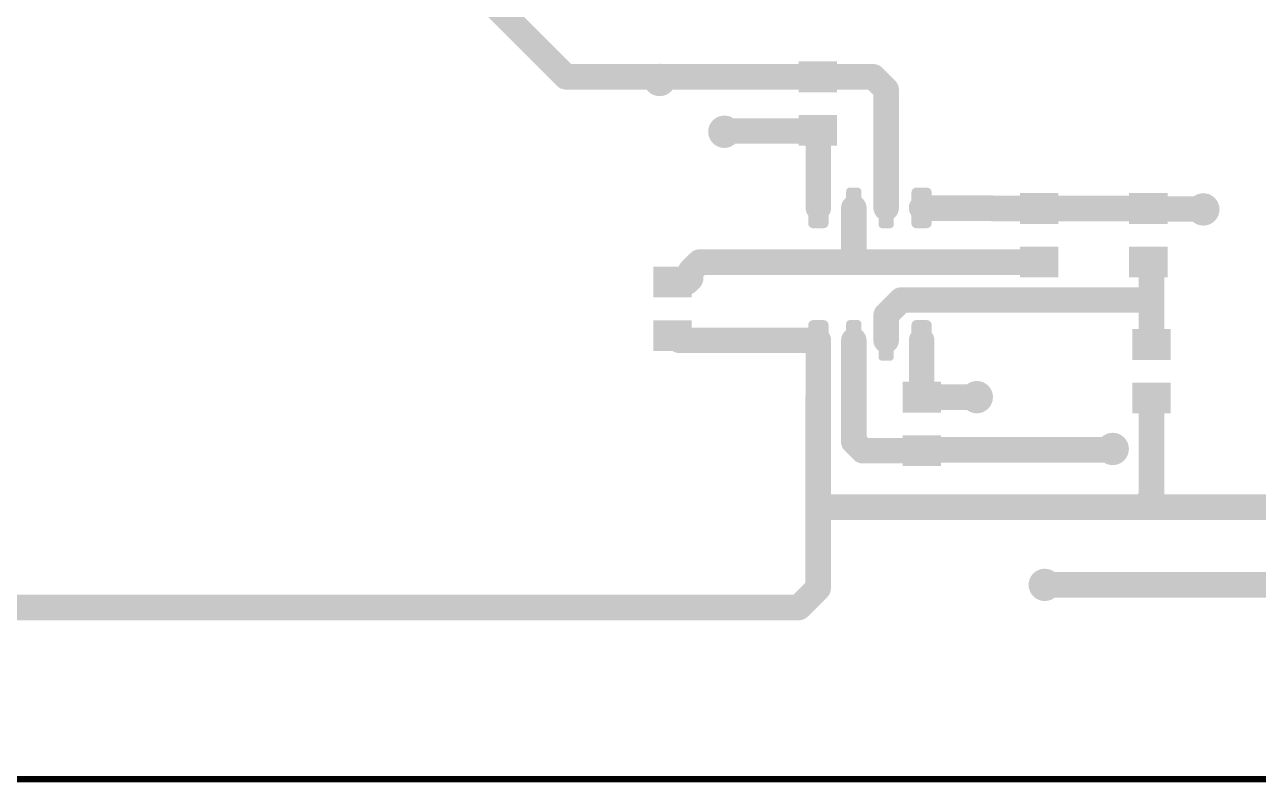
# Model space of a CAD drawing. Header units: millimetres. Extents: x 28 to 180, y 43 to 143.
# Drawn here: x 78.34 to 126.74, y 42.67 to 72.4 of the extents above; entities that cross this region are included whole.
import ezdxf

# ---------------------------------------------------------------- set-up
doc = ezdxf.new("R2010")
doc.units = ezdxf.units.MM
doc.layers.add('BottomLayer', color=5, linetype='Continuous')

# ---------------------------------------------------------------- blocks, each defined once
blk = doc.blocks.new('V______CRCW0805__3_IPC_A_B_25')
at = {"layer": 'BottomLayer'}
for points in [[(-1.65410896, 0.7541094899999999), (-0.44760388, 0.7541094899999999), (-0.44760388, -0.7541094899999999), (-1.65410896, -0.7541094899999999)], [(0.44760388, 0.7541094899999999), (1.65410896, 0.7541094899999999), (1.65410896, -0.7541094899999999), (0.44760388, -0.7541094899999999)]]:
    blk.add_hatch(color=5, dxfattribs=at).paths.add_polyline_path(points)
blk = doc.blocks.new('V______CRCW0805__3_IPC_A_B_26')
at = {"layer": 'BottomLayer'}
for points in [[(-1.65410896, 0.7541094899999999), (-0.44760388, 0.7541094899999999), (-0.44760388, -0.7541094899999999), (-1.65410896, -0.7541094899999999)], [(0.44760388, 0.7541094899999999), (1.65410896, 0.7541094899999999), (1.65410896, -0.7541094899999999), (0.44760388, -0.7541094899999999)]]:
    blk.add_hatch(color=5, dxfattribs=at).paths.add_polyline_path(points)
blk = doc.blocks.new('V______CRCW0805__3_IPC_A_B_27')
at = {"layer": 'BottomLayer'}
for points in [[(-1.65410896, 0.7541094899999999), (-0.44760388, 0.7541094899999999), (-0.44760388, -0.7541094899999999), (-1.65410896, -0.7541094899999999)], [(0.44760388, 0.7541094899999999), (1.65410896, 0.7541094899999999), (1.65410896, -0.7541094899999999), (0.44760388, -0.7541094899999999)]]:
    blk.add_hatch(color=5, dxfattribs=at).paths.add_polyline_path(points)
blk = doc.blocks.new('V______CRCW0805__3_IPC_A_B_28')
at = {"layer": 'BottomLayer'}
for points in [[(-1.65410896, 0.7541094899999999), (-0.44760388, 0.7541094899999999), (-0.44760388, -0.7541094899999999), (-1.65410896, -0.7541094899999999)], [(0.44760388, 0.7541094899999999), (1.65410896, 0.7541094899999999), (1.65410896, -0.7541094899999999), (0.44760388, -0.7541094899999999)]]:
    blk.add_hatch(color=5, dxfattribs=at).paths.add_polyline_path(points)
blk = doc.blocks.new('V______CRCW0805__3_IPC_A_B_29')
at = {"layer": 'BottomLayer'}
for points in [[(-1.65410896, 0.7541094899999999), (-0.44760388, 0.7541094899999999), (-0.44760388, -0.7541094899999999), (-1.65410896, -0.7541094899999999)], [(0.44760388, 0.7541094899999999), (1.65410896, 0.7541094899999999), (1.65410896, -0.7541094899999999), (0.44760388, -0.7541094899999999)]]:
    blk.add_hatch(color=5, dxfattribs=at).paths.add_polyline_path(points)
blk = doc.blocks.new('V______CRCW0805__3_IPC_A_B_30')
at = {"layer": 'BottomLayer'}
for points in [[(-1.65410896, 0.7541094899999999), (-0.44760388, 0.7541094899999999), (-0.44760388, -0.7541094899999999), (-1.65410896, -0.7541094899999999)], [(0.44760388, 0.7541094899999999), (1.65410896, 0.7541094899999999), (1.65410896, -0.7541094899999999), (0.44760388, -0.7541094899999999)]]:
    blk.add_hatch(color=5, dxfattribs=at).paths.add_polyline_path(points)
blk = doc.blocks.new('8_SOIC_B_74')
at = {"layer": 'BottomLayer'}
h = blk.add_hatch(color=5, dxfattribs=at)
edge = h.paths.add_edge_path()
edge.add_arc((-1.99999981, 2.22500063), 0.1999996, 0, 90)
edge.add_line((-1.99999981, 2.42500023), (-3.19999995, 2.42500023))
edge.add_arc((-3.19999995, 2.22500063), 0.1999996, 90, 180)
edge.add_line((-3.39999955, 2.22500063), (-3.39999955, 1.82499889))
edge.add_arc((-3.19999995, 1.82499889), 0.1999996, 180, 270)
edge.add_line((-3.19999995, 1.62499929), (-1.99999981, 1.62499929))
edge.add_arc((-1.99999981, 1.82499889), 0.1999996, 270, 360)
edge.add_line((-1.80000021, 1.82499889), (-1.80000021, 2.22500063))
h = blk.add_hatch(color=5, dxfattribs=at)
edge = h.paths.add_edge_path()
edge.add_arc((3.19999995, 2.22500063), 0.1999996, 0, 90)
edge.add_line((3.19999995, 2.42500023), (1.99999981, 2.42500023))
edge.add_arc((1.99999981, 2.22500063), 0.1999996, 90, 180)
edge.add_line((1.80000021, 2.22500063), (1.80000021, 1.82499889))
edge.add_arc((1.99999981, 1.82499889), 0.1999996, 180, 270)
edge.add_line((1.99999981, 1.62499929), (3.19999995, 1.62499929))
edge.add_arc((3.19999995, 1.82499889), 0.1999996, 270, 360)
edge.add_line((3.39999955, 1.82499889), (3.39999955, 2.22500063))
h = blk.add_hatch(color=5, dxfattribs=at)
edge = h.paths.add_edge_path()
edge.add_arc((-1.94999991, 0.7849997), 0.1499997, 0, 90)
edge.add_line((-1.94999991, 0.9349994), (-3.24999985, 0.9349994))
edge.add_arc((-3.24999985, 0.7849997), 0.1499997, 90, 180)
edge.add_line((-3.39999955, 0.7849997), (-3.39999955, 0.4850003))
edge.add_arc((-3.24999985, 0.4850003), 0.1499997, 180, 270)
edge.add_line((-3.24999985, 0.3350006), (-1.94999991, 0.3350006))
edge.add_arc((-1.94999991, 0.4850003), 0.1499997, 270, 360)
edge.add_line((-1.80000021, 0.4850003), (-1.80000021, 0.7849997))
h = blk.add_hatch(color=5, dxfattribs=at)
edge = h.paths.add_edge_path()
edge.add_arc((3.24999985, 0.7849997), 0.1499997, 0, 90)
edge.add_line((3.24999985, 0.9349994), (1.94999991, 0.9349994))
edge.add_arc((1.94999991, 0.7849997), 0.1499997, 90, 180)
edge.add_line((1.80000021, 0.7849997), (1.80000021, 0.4850003))
edge.add_arc((1.94999991, 0.4850003), 0.1499997, 180, 270)
edge.add_line((1.94999991, 0.3350006), (3.24999985, 0.3350006))
edge.add_arc((3.24999985, 0.4850003), 0.1499997, 270, 360)
edge.add_line((3.39999955, 0.4850003), (3.39999955, 0.7849997))
h = blk.add_hatch(color=5, dxfattribs=at)
edge = h.paths.add_edge_path()
edge.add_arc((-1.94999991, -0.4850003), 0.1499997, 0, 90)
edge.add_line((-1.94999991, -0.3350006), (-3.24999985, -0.3350006))
edge.add_arc((-3.24999985, -0.4850003), 0.1499997, 90, 180)
edge.add_line((-3.39999955, -0.4850003), (-3.39999955, -0.7849997))
edge.add_arc((-3.24999985, -0.7849997), 0.1499997, 180, 270)
edge.add_line((-3.24999985, -0.9349994), (-1.94999991, -0.9349994))
edge.add_arc((-1.94999991, -0.7849997), 0.1499997, 270, 360)
edge.add_line((-1.80000021, -0.7849997), (-1.80000021, -0.4850003))
h = blk.add_hatch(color=5, dxfattribs=at)
edge = h.paths.add_edge_path()
edge.add_arc((3.24999985, -0.4850003), 0.1499997, 0, 90)
edge.add_line((3.24999985, -0.3350006), (1.94999991, -0.3350006))
edge.add_arc((1.94999991, -0.4850003), 0.1499997, 90, 180)
edge.add_line((1.80000021, -0.4850003), (1.80000021, -0.7849997))
edge.add_arc((1.94999991, -0.7849997), 0.1499997, 180, 270)
edge.add_line((1.94999991, -0.9349994), (3.24999985, -0.9349994))
edge.add_arc((3.24999985, -0.7849997), 0.1499997, 270, 360)
edge.add_line((3.39999955, -0.7849997), (3.39999955, -0.4850003))
h = blk.add_hatch(color=5, dxfattribs=at)
edge = h.paths.add_edge_path()
edge.add_arc((-1.99999981, -1.82499889), 0.1999996, 0, 90)
edge.add_line((-1.99999981, -1.62499929), (-3.19999995, -1.62499929))
edge.add_arc((-3.19999995, -1.82499889), 0.1999996, 90, 180)
edge.add_line((-3.39999955, -1.82499889), (-3.39999955, -2.22500063))
edge.add_arc((-3.19999995, -2.22500063), 0.1999996, 180, 270)
edge.add_line((-3.19999995, -2.42500023), (-1.99999981, -2.42500023))
edge.add_arc((-1.99999981, -2.22500063), 0.1999996, 270, 360)
edge.add_line((-1.80000021, -2.22500063), (-1.80000021, -1.82499889))
h = blk.add_hatch(color=5, dxfattribs=at)
edge = h.paths.add_edge_path()
edge.add_arc((3.19999995, -1.82499889), 0.1999996, 0, 90)
edge.add_line((3.19999995, -1.62499929), (1.99999981, -1.62499929))
edge.add_arc((1.99999981, -1.82499889), 0.1999996, 90, 180)
edge.add_line((1.80000021, -1.82499889), (1.80000021, -2.22500063))
edge.add_arc((1.99999981, -2.22500063), 0.1999996, 180, 270)
edge.add_line((1.99999981, -2.42500023), (3.19999995, -2.42500023))
edge.add_arc((3.19999995, -2.22500063), 0.1999996, 270, 360)
edge.add_line((3.39999955, -2.22500063), (3.39999955, -1.82499889))

msp = doc.modelspace()

# ---------------------------------------------------------------- hatches: boundary and pattern name
h = msp.add_hatch(color=7)
edge = h.paths.add_edge_path()
edge.add_arc((103.251, 70.231), 0.635, 0, 360)
h = msp.add_hatch(color=7)
edge = h.paths.add_edge_path()
edge.add_arc((103.251, 70.231), 0.3556, 0, 360)
h = msp.add_hatch(color=7)
edge = h.paths.add_edge_path()
edge.add_arc((105.791, 68.199), 0.635, 0, 360)
h = msp.add_hatch(color=7)
edge = h.paths.add_edge_path()
edge.add_arc((105.791, 68.199), 0.3556, 0, 360)
h = msp.add_hatch(color=7)
edge = h.paths.add_edge_path()
edge.add_arc((124.587, 65.151), 0.635, 0, 360)
h = msp.add_hatch(color=7)
edge = h.paths.add_edge_path()
edge.add_arc((124.587, 65.151), 0.3556, 0, 360)
h = msp.add_hatch(color=7)
edge = h.paths.add_edge_path()
edge.add_arc((115.697, 57.785), 0.635, 0, 360)
h = msp.add_hatch(color=7)
edge = h.paths.add_edge_path()
edge.add_arc((115.697, 57.785), 0.3556, 0, 360)
h = msp.add_hatch(color=7)
edge = h.paths.add_edge_path()
edge.add_arc((121.031, 55.75299999999999), 0.635, 0, 360)
h = msp.add_hatch(color=7)
edge = h.paths.add_edge_path()
edge.add_arc((121.031, 55.75299999999999), 0.3556, 0, 360)
h = msp.add_hatch(color=7)
edge = h.paths.add_edge_path()
edge.add_arc((118.364, 50.419), 0.635, 0, 360)
h = msp.add_hatch(color=7)
edge = h.paths.add_edge_path()
edge.add_arc((118.364, 50.419), 0.3556, 0, 360)

# ---------------------------------------------------------------- linework, layer by layer
at = {"color": 7}
for points, const_width in [([(93.09100000000001, 76.835), (99.57110896, 70.35489104)], 1.00000054), ([(99.57110896, 70.35489104), (103.251, 70.35489104)], 1.00000054), ([(103.251, 70.35489104), (109.4603348, 70.35489104)], 1.00000054), ([(109.4603348, 70.35489104), (111.6361115, 70.35489104)], 1.00000054), ([(111.6361115, 70.35489104), (112.141, 69.85000253999999)], 1.00000054), ([(112.141, 65.21099987999999), (112.141, 69.85000253999999)], 1.00000054), ([(109.4332457, 68.2260891), (109.4603348, 68.25317820000001)], 1.00000054), ([(105.791, 68.199), (105.8180891, 68.2260891)], 1.00000054), ([(105.8180891, 68.2260891), (109.4332457, 68.2260891)], 1.00000054), ([(109.48100024, 65.21099987999999), (109.48100024, 68.16414358)], 1.00000054), ([(110.871, 63.08414358), (110.871, 65.21099987999999)], 1.00000054), ([(113.53099976, 65.21099987999999), (113.54357276, 65.19842688)], 1.00000054), ([(113.54357276, 65.19842688), (116.31942954, 65.19842688)], 1.00000054), ([(116.31942954, 65.19842688), (116.332, 65.18585642)], 1.00000054), ([(116.332, 65.18585642), (122.428, 65.18585642)], 1.00000054), ([(122.428, 65.18585642), (122.44542694, 65.16842948)], 1.00000054), ([(122.44542694, 65.16842948), (124.56957052, 65.16842948)], 1.00000054), ([(124.56957052, 65.16842948), (124.587, 65.15100000000001)], 1.00000054), ([(104.46711136, 62.73267107999999), (104.81858386, 63.08414358)], 1.00000054), ([(104.81858386, 63.08414358), (110.871, 63.08414358)], 1.00000054), ([(110.871, 63.08414358), (118.14270504, 63.08414358)], 1.00000054), ([(122.555, 61.59499999999999), (122.555, 63.08414358)], 1.00000054), ([(104.3206956, 62.2946938), (104.46711136, 62.44110955999999)], 1.00000054), ([(104.46711136, 62.44110955999999), (104.46711136, 62.73267107999999)], 1.00000054), ([(103.6966938, 62.2946938), (104.3206956, 62.2946938)], 1.00000054), ([(112.141, 61.00921249999999), (112.7267875, 61.59499999999999)], 1.00000054), ([(112.7267875, 61.59499999999999), (122.555, 61.59499999999999)], 1.00000054), ([(122.555, 59.85185641999999), (122.555, 61.59499999999999)], 1.00000054), ([(112.141, 60.01100011999999), (112.141, 61.00921249999999)], 1.00000054), ([(104.03814346, 60.01100011999999), (109.48100024, 60.01100011999999)], 1.00000054), ([(109.48100024, 57.81850006), (109.48100024, 60.01100011999999)], 1.00000054), ([(110.871, 56.03475965999999), (110.871, 60.01100011999999)], 1.00000054), ([(113.53099976, 60.01100011999999), (113.53449988, 60.00749999999999)], 1.00000054), ([(113.53449988, 57.78850011999999), (113.53449988, 60.00749999999999)], 1.00000054), ([(109.474, 57.81149981999999), (109.48100024, 57.81850006)], 1.00000054), ([(109.474, 53.467), (109.474, 57.81149981999999)], 1.00000054), ([(113.53449988, 57.78850011999999), (113.538, 57.785)], 1.00000054), ([(113.538, 57.785), (115.697, 57.785)], 1.00000054), ([(122.555, 53.8184725), (122.555, 57.75014358)], 1.00000054), ([(110.871, 56.03475965999999), (111.2224725, 55.68328716)], 1.00000054), ([(111.2224725, 55.68328716), (113.538, 55.68328716)], 1.00000054), ([(113.538, 55.68328716), (113.57285642, 55.71814358)], 1.00000054), ([(113.57285642, 55.71814358), (120.99614358, 55.71814358)], 1.00000054), ([(120.99614358, 55.71814358), (121.031, 55.75299999999999)], 1.00000054), ([(122.2035275, 53.467), (122.555, 53.8184725)], 1.00000054), ([(109.474, 50.29199999999999), (109.474, 53.467)], 1.00000054), ([(109.474, 53.467), (122.2035275, 53.467)], 1.00000054), ([(122.2035275, 53.467), (131.97021358, 53.467)], 1.00000054), ([(118.364, 50.419), (153.21593944, 50.419)], 1.00000054), ([(108.712, 49.52999999999999), (109.474, 50.29199999999999)], 1.00000054), ([(68.199, 49.52999999999999), (108.712, 49.52999999999999)], 1.00000054), ([(29.718, 42.799), (179.705, 42.799)], 0.254)]:
    msp.add_lwpolyline(points, dxfattribs=dict(at, const_width=const_width))
at = {"color": 7, "const_width": 0.499999}
for points in [[(99.32110946, 70.35489104, 1), (99.82110846, 70.35489104, 1)], [(99.32110946, 70.35489104, 1), (99.82110846, 70.35489104, 1)], [(103.0010005, 70.35489104, 1), (103.5009995, 70.35489104, 1)], [(103.0010005, 70.35489104, 1), (103.5009995, 70.35489104, 1)], [(109.2103353, 70.35489104, 1), (109.7103343, 70.35489104, 1)], [(109.2103353, 70.35489104, 1), (109.7103343, 70.35489104, 1)], [(111.386112, 70.35489104, 1), (111.886111, 70.35489104, 1)], [(111.386112, 70.35489104, 1), (111.886111, 70.35489104, 1)], [(111.8910005, 69.85000253999999, 1), (112.3909995, 69.85000253999999, 1)], [(111.8910005, 69.85000253999999, 1), (112.3909995, 69.85000253999999, 1)], [(109.2103353, 68.25317820000001, 1), (109.7103343, 68.25317820000001, 1)], [(105.5410005, 68.199, 1), (106.0409995, 68.199, 1)], [(105.5680896, 68.2260891, 1), (106.0680886, 68.2260891, 1)], [(105.5680896, 68.2260891, 1), (106.0680886, 68.2260891, 1)], [(109.1832462, 68.2260891, 1), (109.6832452, 68.2260891, 1)], [(109.1832462, 68.2260891, 1), (109.6832452, 68.2260891, 1)], [(109.23100074, 68.16414358, 1), (109.73099974, 68.16414358, 1)], [(109.23100074, 65.21099987999999, 1), (109.73099974, 65.21099987999999, 1)], [(110.6210005, 65.21099987999999, 1), (111.1209995, 65.21099987999999, 1)], [(111.8910005, 65.21099987999999, 1), (112.3909995, 65.21099987999999, 1)], [(113.28100026, 65.21099987999999, 1), (113.78099926, 65.21099987999999, 1)], [(113.29357326, 65.19842688, 1), (113.79357226, 65.19842688, 1)], [(113.29357326, 65.19842688, 1), (113.79357226, 65.19842688, 1)], [(116.06943004, 65.19842688, 1), (116.56942904, 65.19842688, 1)], [(116.06943004, 65.19842688, 1), (116.56942904, 65.19842688, 1)], [(116.0820005, 65.18585642, 1), (116.5819995, 65.18585642, 1)], [(116.0820005, 65.18585642, 1), (116.5819995, 65.18585642, 1)], [(122.1780005, 65.18585642, 1), (122.6779995, 65.18585642, 1)], [(122.1780005, 65.18585642, 1), (122.6779995, 65.18585642, 1)], [(122.19542744, 65.16842948, 1), (122.69542644, 65.16842948, 1)], [(122.19542744, 65.16842948, 1), (122.69542644, 65.16842948, 1)], [(124.31957102, 65.16842948, 1), (124.81957002, 65.16842948, 1)], [(124.31957102, 65.16842948, 1), (124.81957002, 65.16842948, 1)], [(124.3370005, 65.15100000000001, 1), (124.8369995, 65.15100000000001, 1)], [(104.56858436, 63.08414358, 1), (105.06858336, 63.08414358, 1)], [(104.56858436, 63.08414358, 1), (105.06858336, 63.08414358, 1)], [(110.6210005, 63.08414358, 1), (111.1209995, 63.08414358, 1)], [(110.6210005, 63.08414358, 1), (111.1209995, 63.08414358, 1)], [(110.6210005, 63.08414358, 1), (111.1209995, 63.08414358, 1)], [(117.89270554, 63.08414358, 1), (118.39270454, 63.08414358, 1)], [(122.3050005, 63.08414358, 1), (122.8049995, 63.08414358, 1)], [(104.21711186, 62.73267107999999, 1), (104.71711086, 62.73267107999999, 1)], [(104.21711186, 62.73267107999999, 1), (104.71711086, 62.73267107999999, 1)], [(104.21711186, 62.44110955999999, 1), (104.71711086, 62.44110955999999, 1)], [(104.21711186, 62.44110955999999, 1), (104.71711086, 62.44110955999999, 1)], [(103.4466943, 62.2946938, 1), (103.9466933, 62.2946938, 1)], [(104.0706961, 62.2946938, 1), (104.5706951, 62.2946938, 1)], [(104.0706961, 62.2946938, 1), (104.5706951, 62.2946938, 1)], [(112.476788, 61.59499999999999, 1), (112.976787, 61.59499999999999, 1)], [(112.476788, 61.59499999999999, 1), (112.976787, 61.59499999999999, 1)], [(122.3050005, 61.59499999999999, 1), (122.8049995, 61.59499999999999, 1)], [(122.3050005, 61.59499999999999, 1), (122.8049995, 61.59499999999999, 1)], [(122.3050005, 61.59499999999999, 1), (122.8049995, 61.59499999999999, 1)], [(111.8910005, 61.00921249999999, 1), (112.3909995, 61.00921249999999, 1)], [(111.8910005, 61.00921249999999, 1), (112.3909995, 61.00921249999999, 1)], [(103.78814396, 60.01100011999999, 1), (104.28814296, 60.01100011999999, 1)], [(109.23100074, 60.01100011999999, 1), (109.73099974, 60.01100011999999, 1)], [(109.23100074, 60.01100011999999, 1), (109.73099974, 60.01100011999999, 1)], [(110.6210005, 60.01100011999999, 1), (111.1209995, 60.01100011999999, 1)], [(111.8910005, 60.01100011999999, 1), (112.3909995, 60.01100011999999, 1)], [(113.28100026, 60.01100011999999, 1), (113.78099926, 60.01100011999999, 1)], [(113.28450038, 60.00749999999999, 1), (113.78449938, 60.00749999999999, 1)], [(113.28450038, 60.00749999999999, 1), (113.78449938, 60.00749999999999, 1)], [(122.3050005, 59.85185641999999, 1), (122.8049995, 59.85185641999999, 1)], [(109.2240005, 57.81149981999999, 1), (109.7239995, 57.81149981999999, 1)], [(109.2240005, 57.81149981999999, 1), (109.7239995, 57.81149981999999, 1)], [(109.23100074, 57.81850006, 1), (109.73099974, 57.81850006, 1)], [(109.23100074, 57.81850006, 1), (109.73099974, 57.81850006, 1)], [(113.28450038, 57.78850011999999, 1), (113.78449938, 57.78850011999999, 1)], [(113.28450038, 57.78850011999999, 1), (113.78449938, 57.78850011999999, 1)], [(113.2880005, 57.785, 1), (113.7879995, 57.785, 1)], [(113.2880005, 57.785, 1), (113.7879995, 57.785, 1)], [(115.4470005, 57.785, 1), (115.9469995, 57.785, 1)], [(122.3050005, 57.75014358, 1), (122.8049995, 57.75014358, 1)], [(110.6210005, 56.03475965999999, 1), (111.1209995, 56.03475965999999, 1)], [(110.6210005, 56.03475965999999, 1), (111.1209995, 56.03475965999999, 1)], [(110.972473, 55.68328716, 1), (111.472472, 55.68328716, 1)], [(110.972473, 55.68328716, 1), (111.472472, 55.68328716, 1)], [(113.2880005, 55.68328716, 1), (113.7879995, 55.68328716, 1)], [(113.2880005, 55.68328716, 1), (113.7879995, 55.68328716, 1)], [(113.32285692, 55.71814358, 1), (113.82285592, 55.71814358, 1)], [(113.32285692, 55.71814358, 1), (113.82285592, 55.71814358, 1)], [(120.74614408, 55.71814358, 1), (121.24614308, 55.71814358, 1)], [(120.74614408, 55.71814358, 1), (121.24614308, 55.71814358, 1)], [(120.7810005, 55.75299999999999, 1), (121.2809995, 55.75299999999999, 1)], [(122.3050005, 53.8184725, 1), (122.8049995, 53.8184725, 1)], [(122.3050005, 53.8184725, 1), (122.8049995, 53.8184725, 1)], [(109.2240005, 53.467, 1), (109.7239995, 53.467, 1)], [(109.2240005, 53.467, 1), (109.7239995, 53.467, 1)], [(109.2240005, 53.467, 1), (109.7239995, 53.467, 1)], [(121.953528, 53.467, 1), (122.453527, 53.467, 1)], [(121.953528, 53.467, 1), (122.453527, 53.467, 1)], [(121.953528, 53.467, 1), (122.453527, 53.467, 1)], [(118.1140005, 50.419, 1), (118.6139995, 50.419, 1)], [(109.2240005, 50.29199999999999, 1), (109.7239995, 50.29199999999999, 1)], [(109.2240005, 50.29199999999999, 1), (109.7239995, 50.29199999999999, 1)], [(108.4620005, 49.52999999999999, 1), (108.9619995, 49.52999999999999, 1)], [(108.4620005, 49.52999999999999, 1), (108.9619995, 49.52999999999999, 1)]]:
    msp.add_lwpolyline(points, format="xyb", close=True, dxfattribs=at)

# ---------------------------------------------------------------- block references
at = {"layer": 'BottomLayer', "color": 7}
for name, p, rotation in [('V______CRCW0805__3_IPC_A_B_27', (109.4603348, 69.30403462), 90), ('8_SOIC_B_74', (111.506, 62.61099999999999), 270), ('V______CRCW0805__3_IPC_A_B_25', (118.14270504, 64.13499999999999), 270), ('V______CRCW0805__3_IPC_A_B_28', (122.428, 64.13499999999999), 270), ('V______CRCW0805__3_IPC_A_B_26', (103.759, 61.24885642), 270), ('V______CRCW0805__3_IPC_A_B_29', (122.555, 58.80099999999999), 270), ('V______CRCW0805__3_IPC_A_B_30', (113.538, 56.73414357999999), 90)]:
    msp.add_blockref(name, p, dxfattribs=dict(at, rotation=rotation))

doc.saveas('drawing.dxf')
